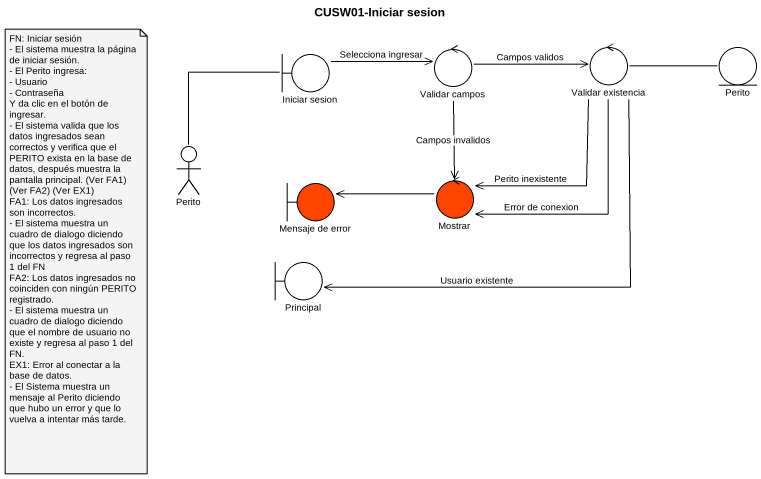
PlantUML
@startuml
title CUSW01-Iniciar sesion
boundary "Iniciar sesion" as Iniciar_sesion
control "Validar campos" as Validar_campos
control "Validar existencia" as Validar_existencia
entity Perito
actor "Perito" as Perito_2
control Mostrar #FF4500
boundary "Mensaje de error" as Mensaje_de_error #FF4500
boundary Principal
Iniciar_sesion -right-> Validar_campos : Selecciona ingresar
Validar_campos -right-> Validar_existencia : Campos validos
Validar_campos --> Mostrar : Campos invalidos
Validar_existencia -right- Perito
Validar_existencia --> Mostrar : Perito inexistente
Validar_existencia --> Mostrar : Error de conexion
Validar_existencia --> Principal : Usuario existente
Perito_2 -up- Iniciar_sesion
Mostrar -left-> Mensaje_de_error
note as N1
  FN: Iniciar sesión
  - El sistema muestra la página de iniciar sesión.
  - El Perito ingresa:
  - Usuario
  - Contraseña
  Y da clic en el botón de ingresar.
  - El sistema valida que los datos ingresados sean correctos y verifica que el PERITO exista en la base de datos, después muestra la pantalla principal. (Ver FA1) (Ver FA2) (Ver EX1)
  FA1: Los datos ingresados son incorrectos.
  - El sistema muestra un cuadro de dialogo diciendo que los datos ingresados son incorrectos y regresa al paso 1 del FN
  FA2: Los datos ingresados no coinciden con ningún PERITO registrado.
  - El sistema muestra un cuadro de dialogo diciendo que el nombre de usuario no existe y regresa al paso 1 del FN.
  EX1: Error al conectar a la base de datos.
  - El Sistema muestra un mensaje al Perito diciendo que hubo un error y que lo vuelva a intentar más tarde.
end note
@enduml
